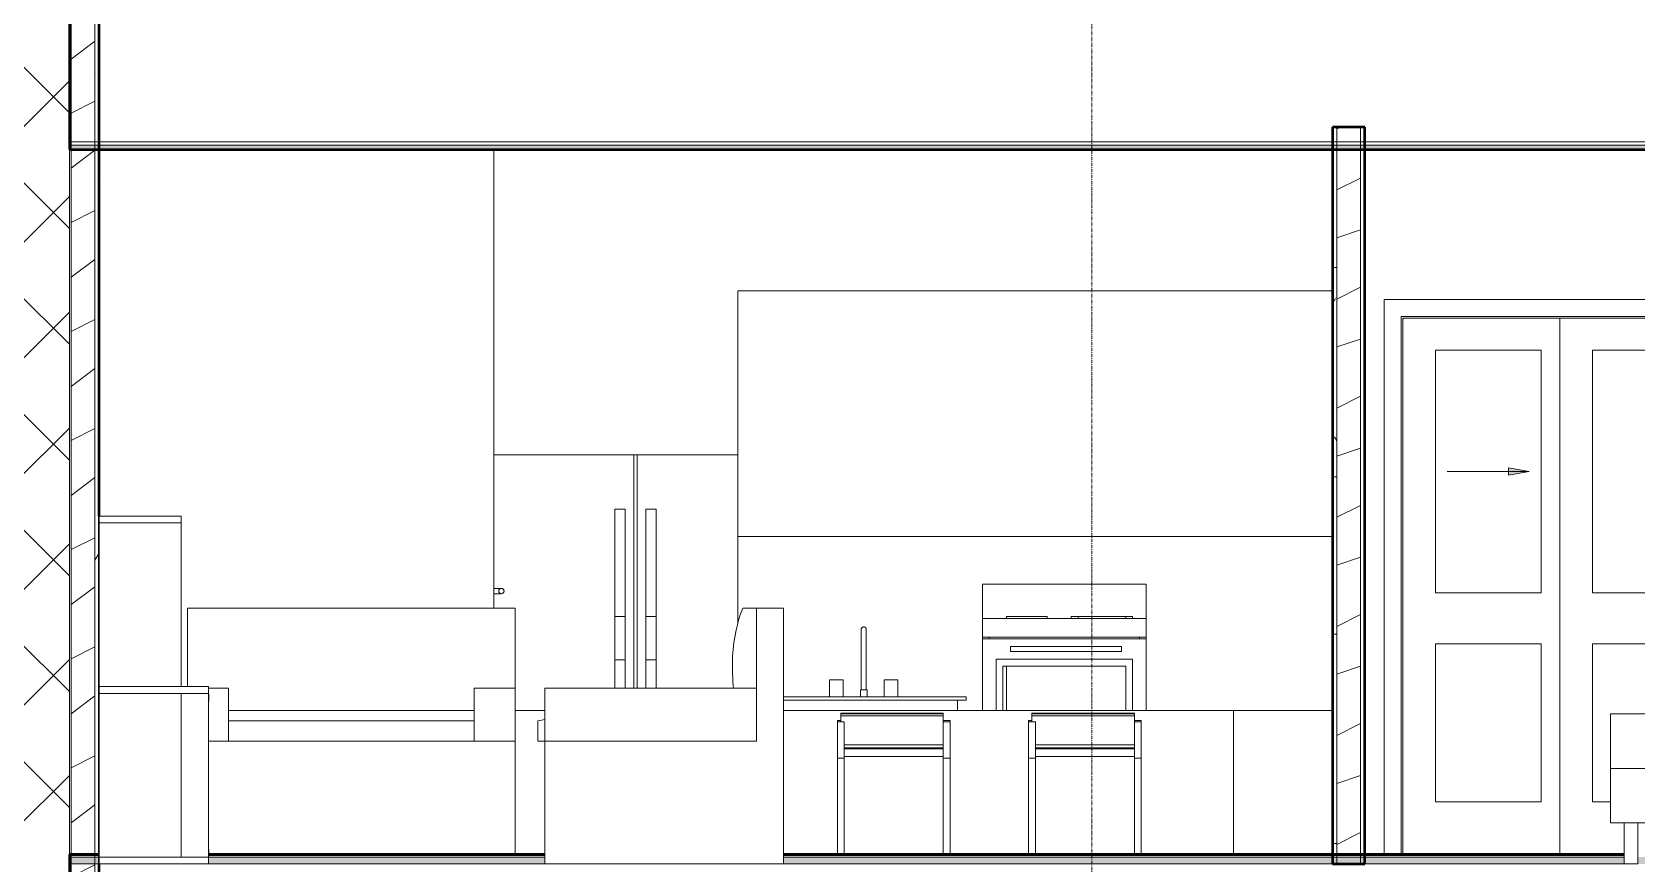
# Model space of a CAD drawing. Header units: inches. Extents: x -4169 to 1833, y -300 to 585.
# Drawn here: x -157.7 to 77.5, y 136 to 258 of the extents above; entities that cross this region are included whole.
import ezdxf

# ---------------------------------------------------------------- set-up
doc = ezdxf.new("R2010")
doc.units = ezdxf.units.IN
doc.header["$MEASUREMENT"] = 0
doc.linetypes.add('Grid Line 1_2_', pattern=[0.875, 0.5, -0.125, 0.125, -0.125])
for name, color, linetype, lineweight in [('0-4', 7, 'Continuous', 9), ('0-7', 130, 'Continuous', 5), ('A-DETL-GENF-1', 92, 'Continuous', 13), ('A-DETL-GENF-2', 7, 'Continuous', 9), ('A-DOOR-3', 7, 'Continuous', 9), ('A-DOOR-FRAM-1', 7, 'Continuous', 9), ('A-FLOR-2', 192, 'Continuous', 50), ('A-FLOR-MCUT', 51, 'Continuous', 13), ('A-FLOR-PATT-1', 8, 'Continuous', 9), ('A-WALL-1', 250, 'Continuous', 50), ('A-WALL-2', 10, 'Continuous', 13), ('A-WALL-PATT-1', 7, 'Continuous', 9), ('A-WALL-PATT-2', 253, 'Continuous', 9), ('A-WALL-PATT-4', 252, 'Continuous', 9), ('I-FURN', 30, 'Continuous', 9), ('I-FURN-1', 7, 'Continuous', 9), ('I-WALL-2', 10, 'Continuous', 13), ('P-SANR-FIXT-1', 7, 'Continuous', 9), ('Q-CASE-1', 7, 'Continuous', 9), ('Q-SPCQ-1', 7, 'Continuous', 9), ('S-GRID-1', 1, 'Grid Line 1_2_', 9)]:
    doc.layers.add(name, color=color, linetype=linetype, lineweight=lineweight)
pattern_1 = [(0, (-10964.796, 146.633), (30.72, 7.68), [1.267, -21.773, 1.267, -21.773, -122.88]), (0, (-10964.796, 146.633), (30.72, 7.68), [-46.08, 1.267, -44.813, 1.267, -21.773, -53.76]), (0, (-10964.796, 146.633), (30.72, 7.68), [-115.2, 1.267, -14.093, 1.267, -37.133]), (120, (-10953.276, 150.473), (-22.01108, 22.7643), [1.267, -21.773, 1.267, -21.773, -122.88]), (120, (-10953.276, 150.473), (-22.01108, 22.7643), [-46.08, 1.267, -44.813, 1.267, -21.773, -53.76]), (120, (-10953.276, 150.473), (-22.01108, 22.7643), [-115.2, 1.267, -14.093, 1.267, -37.133]), (240, (-10949.436, 165.833), (-8.70892, -30.4443), [1.267, -21.773, 1.267, -21.773, -122.88]), (240, (-10949.436, 165.833), (-8.70892, -30.4443), [-46.08, 1.267, -44.813, 1.267, -21.773, -53.76]), (240, (-10949.436, 165.833), (-8.70892, -30.4443), [-115.2, 1.267, -14.093, 1.267, -37.133])]
pattern_2 = [(216.87, (-10958.398, 162.627), (47.980943, 31.987086), [7.997, -71.971]), (206.565, (-10948.802, 157.829), (-15.99371, -15.99413), [17.881, -17.881]), (198.435, (-10948.802, 149.832), (-31.98674, -15.99388), [10.115, -40.461])]

# ---------------------------------------------------------------- blocks, each defined once
blk = doc.blocks.new('FOLDING_SLIDING CLOSET - 48_ x 80_-V101-BUILDING SECTION - EAST_WEST - LOOKING SOUTH')
at = {"layer": 'A-DETL-GENF-1'}
blk.add_hatch(color=256, dxfattribs=at).paths.add_polyline_path([(-11224.12, 193), (-11221.11, 193.53), (-11224.12, 194.06)], flags=0)
at = {"layer": 'A-DETL-GENF-2'}
for p, q in [((-11233.11, 193.53), (-11221.11, 193.53)), ((-11224.12, 194.06), (-11221.11, 193.53)), ((-11224.12, 193), (-11224.12, 194.06)), ((-11221.11, 193.53), (-11224.12, 193))]:
    blk.add_line(p, q, dxfattribs=at)
at = {"layer": 'A-DOOR-3'}
for p, q in [((-11242.36, 218.75), (-11242.36, 137.37)), ((-11188.86, 218.75), (-11242.36, 218.75)), ((-11188.86, 158), (-11188.86, 218.75)), ((-11239.86, 216.25), (-11239.86, 137.37)), ((-11239.86, 216.25), (-11191.36, 216.25)), ((-11191.61, 216), (-11216.61, 216)), ((-11216.61, 216), (-11216.61, 137.37)), ((-11191.61, 158), (-11191.61, 216)), ((-11191.36, 216.25), (-11191.36, 158)), ((-11234.86, 175.75), (-11234.86, 211.31)), ((-11234.86, 211.31), (-11219.36, 211.31)), ((-11219.36, 211.31), (-11219.36, 175.75)), ((-11211.86, 175.75), (-11211.86, 211.31)), ((-11211.86, 211.31), (-11196.36, 211.31)), ((-11196.36, 211.31), (-11196.36, 175.75)), ((-11219.36, 175.75), (-11234.86, 175.75)), ((-11196.36, 175.75), (-11211.86, 175.75)), ((-11234.86, 145.12), (-11234.86, 168.25)), ((-11234.86, 168.25), (-11219.36, 168.25)), ((-11219.36, 168.25), (-11219.36, 145.12)), ((-11211.86, 145.12), (-11211.86, 168.25)), ((-11211.86, 168.25), (-11196.36, 168.25)), ((-11196.36, 168.25), (-11196.36, 158)), ((-11219.36, 145.12), (-11234.86, 145.12)), ((-11209.19, 145.12), (-11211.86, 145.12)), ((-11191.61, 137.37), (-11191.61, 142)), ((-11191.36, 142), (-11191.36, 137.37)), ((-11188.86, 137.37), (-11188.86, 142))]:
    blk.add_line(p, q, dxfattribs=at)
at = {"layer": 'A-DOOR-FRAM-1'}
for p, q in [((-11239.61, 216), (-11239.61, 137.37)), ((-11239.61, 216), (-11191.61, 216)), ((-11191.61, 216), (-11191.61, 158)), ((-11191.61, 142), (-11191.61, 137.37))]:
    blk.add_line(p, q, dxfattribs=at)
blk = doc.blocks.new('Bed-Standard - King 78_ x 80_-V102-BUILDING SECTION - EAST_WEST - LOOKING SOUTH')
at = {"layer": 'I-FURN-1'}
for p, q in [((-11143.19, 160), (-11143.19, 158)), ((-11132.19, 161), (-11142.19, 161)), ((-11131.19, 158), (-11131.19, 160)), ((-11209.19, 158), (-11209.19, 150)), ((-11209.19, 158), (-11208.19, 158)), ((-11208.19, 158), (-11130.19, 158)), ((-11130.19, 158), (-11129.19, 158)), ((-11129.19, 150), (-11129.19, 158)), ((-11209.19, 150), (-11209.19, 142)), ((-11209.19, 150), (-11208.19, 150)), ((-11208.19, 150), (-11209.19, 150)), ((-11208.19, 150), (-11130.19, 150)), ((-11130.19, 150), (-11208.19, 150)), ((-11130.19, 150), (-11129.19, 150)), ((-11129.19, 150), (-11130.19, 150)), ((-11129.19, 142), (-11129.19, 150)), ((-11208.19, 142), (-11209.19, 142)), ((-11130.19, 142), (-11208.19, 142)), ((-11207.19, 142), (-11207.19, 136)), ((-11207.19, 142), (-11207.19, 137.37)), ((-11205.19, 136), (-11205.19, 142)), ((-11205.19, 137.37), (-11205.19, 142)), ((-11133.19, 142), (-11133.19, 137.37)), ((-11133.19, 142), (-11133.19, 136)), ((-11131.19, 137.37), (-11131.19, 142)), ((-11131.19, 136), (-11131.19, 142)), ((-11129.19, 142), (-11130.19, 142)), ((-11206.19, 136), (-11207.16, 136)), ((-11205.21, 136), (-11206.19, 136)), ((-11132.19, 136), (-11133.16, 136)), ((-11131.21, 136), (-11132.19, 136))]:
    blk.add_line(p, q, dxfattribs=at)
for centre, start, end in [((-11142.19, 160), 90, 180), ((-11132.19, 160), 0, 90)]:
    blk.add_arc(centre, 1, start, end, dxfattribs=at)
blk = doc.blocks.new('Entertainment_Center_14771 - Entertainment_Center_14771-1372851-BUILDING SECTION - EAST_WEST - LOOKING SOUTH')
at = {"layer": 'I-FURN-1'}
for p, q in [((-11122.92, 53), (-11122.92, 54)), ((-11122.79, 54), (-11122.92, 54)), ((-11122.92, 29), (-11122.92, 53)), ((-11122.79, 54), (-11122.79, 53)), ((-11122.79, 54), (-11110.79, 54)), ((-11122.79, 53), (-11122.79, 54)), ((-11122.79, 53), (-11122.79, 29)), ((-11110.79, 53), (-11122.79, 53)), ((-11122.79, 53), (-11110.79, 53)), ((-11122.79, 29), (-11122.79, 53)), ((-11110.79, 54), (-11110.79, 53)), ((-11110.79, 53), (-11110.79, 29)), ((-11122.92, 28), (-11122.92, 29)), ((-11122.92, 29), (-11122.79, 29)), ((-11122.79, 29), (-11122.79, 28)), ((-11122.79, 29), (-11106.79, 29)), ((-11122.79, 28), (-11122.79, 29)), ((-11106.79, 29), (-11106.79, 28)), ((-11122.92, 4), (-11122.92, 28)), ((-11122.79, 28), (-11122.79, 4)), ((-11106.79, 28), (-11122.79, 28)), ((-11122.79, 28), (-11110.79, 28)), ((-11122.79, 4), (-11122.79, 28)), ((-11110.79, 28), (-11110.79, 4)), ((-11106.79, 4), (-11106.79, 28)), ((-11106.76, 26.87), (-11106.76, 27.87)), ((-11106.76, 4.12), (-11106.76, 5.12)), ((-11122.92, 3), (-11122.92, 4)), ((-11122.92, 3), (-11122.79, 3)), ((-11122.79, 4), (-11122.79, 3)), ((-11110.79, 4), (-11122.79, 4)), ((-11122.79, 4), (-11106.79, 4)), ((-11122.79, 3), (-11122.79, 4)), ((-11106.79, 3), (-11122.79, 3)), ((-11106.79, 3), (-11106.79, 4))]:
    blk.add_line(p, q, dxfattribs=at)
blk = doc.blocks.new('Couch-Both_Arms-Generic - 1-1372852-BUILDING SECTION - EAST_WEST - LOOKING SOUTH')
at = {"layer": 'I-FURN'}
for p, q in [((-11026.52, 40.5), (-11028.52, 40.5)), ((-11030.02, 32.37), (-11030.02, 32.12)), ((-11057.52, 28.75), (-11057.52, 21)), ((-11026.52, 28.75), (-11057.52, 28.75)), ((-11026.52, 21), (-11026.52, 28.75)), ((-11058.52, 21), (-11058.52, 24)), ((-11057.52, 21), (-11058.52, 21)), ((-11057.52, 21), (-11026.52, 21))]:
    blk.add_line(p, q, dxfattribs=at)
for centre, radius, start, end in [((-11007.26, 32.37), 22.76, 159.0802, 180), ((-10982.5, 32.12), 47.51, 180, 184.0748), ((-11042.64, -59.26), 84.76, 100.111, 100.7955)]:
    blk.add_arc(centre, radius, start, end, dxfattribs=at)
at = {"layer": 'I-FURN-1'}
for p, q in [((-11026.52, 40.5), (-11022.52, 40.5)), ((-11026.52, 28.75), (-11026.52, 40.5)), ((-11022.52, 40.5), (-11022.52, 3)), ((-11057.52, 28.75), (-11026.52, 28.75)), ((-11057.52, 3), (-11057.52, 28.75)), ((-11022.52, 3), (-11057.52, 3))]:
    blk.add_line(p, q, dxfattribs=at)
blk = doc.blocks.new('Couch-Both_Arms-Generic - 2-V104-BUILDING SECTION - EAST_WEST - LOOKING SOUTH')
at = {"layer": 'I-FURN'}
for p, q in [((-11369.66, 173.5), (-11417.66, 173.5)), ((-11417.66, 173.5), (-11417.66, 162)), ((-11369.66, 161.75), (-11369.66, 173.5)), ((-11411.66, 161.75), (-11414.61, 161.75)), ((-11411.66, 158.5), (-11411.66, 161.75)), ((-11369.66, 161.75), (-11375.66, 161.75)), ((-11375.66, 161.75), (-11375.66, 158.5)), ((-11369.66, 154), (-11369.66, 161.75)), ((-11375.66, 158.5), (-11411.66, 158.5)), ((-11411.66, 158.5), (-11411.66, 154)), ((-11375.66, 154), (-11375.66, 158.5)), ((-11411.66, 157), (-11375.66, 157)), ((-11414.61, 154), (-11411.66, 154)), ((-11411.66, 154), (-11375.66, 154)), ((-11375.66, 154), (-11369.66, 154))]:
    blk.add_line(p, q, dxfattribs=at)
at = {"layer": 'I-FURN-1'}
blk.add_line((-11369.66, 154), (-11369.66, 137.37), dxfattribs=at)
blk = doc.blocks.new('Refrigerator_-_Side-by-Side_6047 - 36_ X 30_-V95-BUILDING SECTION - EAST_WEST - LOOKING SOUTH')
at = {"layer": 'Q-SPCQ-1'}
for p, q in [((-11352.29, 328), (-11372.79, 328)), ((-11351.79, 328), (-11352.29, 328)), ((-11352.29, 293.75), (-11352.29, 328)), ((-11351.79, 328), (-11351.79, 293.75)), ((-11337.04, 328), (-11351.79, 328)), ((-11337.04, 303.27), (-11337.04, 328)), ((-11355.07, 304.29), (-11355.07, 320)), ((-11355.07, 320), (-11353.55, 320)), ((-11353.55, 320), (-11353.55, 304.29)), ((-11350.53, 304.29), (-11350.53, 320)), ((-11349.01, 320), (-11350.53, 320)), ((-11349.01, 320), (-11349.01, 304.29)), ((-11355.07, 297.94), (-11355.07, 304.29)), ((-11355.07, 304.29), (-11353.55, 304.29)), ((-11353.55, 304.29), (-11353.55, 297.94)), ((-11350.53, 297.94), (-11350.53, 304.29)), ((-11349.01, 304.29), (-11350.53, 304.29)), ((-11349.01, 304.29), (-11349.01, 297.94)), ((-11355.07, 293.75), (-11355.07, 297.94)), ((-11355.07, 297.94), (-11353.55, 297.94)), ((-11353.55, 297.94), (-11353.55, 293.75)), ((-11350.53, 293.75), (-11350.53, 297.94)), ((-11349.01, 297.94), (-11350.53, 297.94)), ((-11349.01, 297.94), (-11349.01, 293.75))]:
    blk.add_line(p, q, dxfattribs=at)
blk = doc.blocks.new('OD_CW_Base Cabinet - OD_CW_Base Cabinet-1913026-BUILDING SECTION - EAST_WEST - LOOKING SOUTH')
at = {"layer": 'Q-CASE-1'}
blk.add_line((-11249.94, 290.5), (-11264.42, 290.5), dxfattribs=at)
blk = doc.blocks.new('Sink Kitchen-Single - 30_ x 21_-V96-BUILDING SECTION - EAST_WEST - LOOKING SOUTH')
at = {"layer": 'P-SANR-FIXT-1'}
for p, q in [((-11318.98, 299.87), (-11318.98, 293.5)), ((-11318.98, 299.87), (-11318.98, 298.5)), ((-11318.23, 293.5), (-11318.23, 299.87)), ((-11318.23, 298.5), (-11318.23, 299.87)), ((-11318.97, 298.5), (-11318.97, 298.5)), ((-11318.24, 298.5), (-11318.24, 298.5)), ((-11323.6, 295), (-11323.6, 292.5)), ((-11323.6, 295), (-11321.6, 295)), ((-11321.6, 292.5), (-11321.6, 295)), ((-11315.6, 295), (-11315.6, 292.5)), ((-11315.6, 295), (-11313.6, 295)), ((-11313.6, 292.5), (-11313.6, 295)), ((-11330.34, 292.5), (-11303.6, 292.5)), ((-11303.6, 292), (-11330.34, 292)), ((-11319.1, 293.5), (-11319.1, 292.5)), ((-11319.1, 293.5), (-11318.1, 293.5)), ((-11318.1, 292.5), (-11318.1, 293.5)), ((-11304.85, 290.5), (-11304.85, 292)), ((-11303.6, 292), (-11303.6, 292.5))]:
    blk.add_line(p, q, dxfattribs=at)
at = {"layer": 'P-SANR-FIXT-1', "flags": 128}
for points in [[(-11318.98, 302.37), (-11318.98, 302.39), (-11318.98, 302.4), (-11318.97, 302.42), (-11318.97, 302.43), (-11318.97, 302.45), (-11318.97, 302.46), (-11318.96, 302.48), (-11318.96, 302.49), (-11318.95, 302.51), (-11318.95, 302.52), (-11318.94, 302.53), (-11318.93, 302.55), (-11318.93, 302.56), (-11318.92, 302.57), (-11318.91, 302.59), (-11318.9, 302.6), (-11318.89, 302.61), (-11318.88, 302.62), (-11318.87, 302.63), (-11318.86, 302.64), (-11318.85, 302.65), (-11318.84, 302.66), (-11318.83, 302.67), (-11318.82, 302.68), (-11318.8, 302.69), (-11318.79, 302.7), (-11318.78, 302.71), (-11318.77, 302.71), (-11318.75, 302.72), (-11318.74, 302.72), (-11318.72, 302.73), (-11318.71, 302.73), (-11318.7, 302.74), (-11318.68, 302.74), (-11318.67, 302.74), (-11318.65, 302.75), (-11318.64, 302.75), (-11318.62, 302.75), (-11318.61, 302.75), (-11318.6, 302.75)], [(-11318.98, 302.37), (-11318.98, 302.37), (-11318.98, 302.37), (-11318.98, 302.36), (-11318.98, 302.34), (-11318.98, 302.33), (-11318.98, 302.3), (-11318.98, 302.28), (-11318.98, 302.25), (-11318.98, 302.21), (-11318.98, 302.18), (-11318.98, 302.14), (-11318.98, 302.09), (-11318.98, 302.04), (-11318.98, 301.99), (-11318.98, 301.94), (-11318.98, 301.88), (-11318.98, 301.82), (-11318.98, 301.75), (-11318.98, 301.69), (-11318.98, 301.62), (-11318.98, 301.54), (-11318.98, 301.47), (-11318.98, 301.39), (-11318.98, 301.31), (-11318.98, 301.23), (-11318.98, 301.14), (-11318.98, 301.05), (-11318.98, 300.96), (-11318.98, 300.87), (-11318.98, 300.78), (-11318.98, 300.69), (-11318.98, 300.59), (-11318.98, 300.5), (-11318.98, 300.4), (-11318.98, 300.3), (-11318.98, 300.2), (-11318.98, 300.1), (-11318.98, 300), (-11318.98, 299.9), (-11318.98, 299.87)], [(-11318.98, 302.3), (-11318.98, 302.32), (-11318.98, 302.34), (-11318.98, 302.35), (-11318.98, 302.36), (-11318.98, 302.37), (-11318.98, 302.37)], [(-11318.98, 299.87), (-11318.98, 299.97), (-11318.98, 300.07), (-11318.98, 300.17), (-11318.98, 300.27), (-11318.98, 300.37), (-11318.98, 300.47), (-11318.98, 300.57), (-11318.98, 300.66), (-11318.98, 300.76), (-11318.98, 300.85), (-11318.98, 300.94), (-11318.98, 301.03), (-11318.98, 301.12), (-11318.98, 301.2), (-11318.98, 301.29), (-11318.98, 301.37), (-11318.98, 301.45), (-11318.98, 301.52), (-11318.98, 301.6), (-11318.98, 301.67), (-11318.98, 301.74), (-11318.98, 301.8), (-11318.98, 301.86), (-11318.98, 301.92), (-11318.98, 301.98), (-11318.98, 302.03), (-11318.98, 302.08), (-11318.98, 302.13), (-11318.98, 302.17)], [(-11318.6, 302.75), (-11318.59, 302.75), (-11318.57, 302.75), (-11318.56, 302.75), (-11318.54, 302.75), (-11318.53, 302.74), (-11318.51, 302.74), (-11318.5, 302.74), (-11318.48, 302.73), (-11318.47, 302.73), (-11318.46, 302.72), (-11318.44, 302.71), (-11318.43, 302.71), (-11318.42, 302.7), (-11318.4, 302.69), (-11318.39, 302.68), (-11318.38, 302.68), (-11318.37, 302.67), (-11318.35, 302.66), (-11318.34, 302.65), (-11318.33, 302.64), (-11318.32, 302.63), (-11318.31, 302.61), (-11318.3, 302.6), (-11318.3, 302.59), (-11318.29, 302.58), (-11318.28, 302.56), (-11318.27, 302.55), (-11318.26, 302.54), (-11318.26, 302.52), (-11318.25, 302.51), (-11318.25, 302.5), (-11318.24, 302.48), (-11318.24, 302.47), (-11318.24, 302.45), (-11318.23, 302.44), (-11318.23, 302.42), (-11318.23, 302.41), (-11318.23, 302.39), (-11318.23, 302.38), (-11318.23, 302.37)], [(-11318.23, 299.87), (-11318.23, 299.97), (-11318.23, 300.07), (-11318.23, 300.17), (-11318.23, 300.27), (-11318.23, 300.37), (-11318.23, 300.47), (-11318.23, 300.57), (-11318.23, 300.66), (-11318.23, 300.76), (-11318.23, 300.85), (-11318.23, 300.94), (-11318.23, 301.03), (-11318.23, 301.12), (-11318.23, 301.2), (-11318.23, 301.29), (-11318.23, 301.37), (-11318.23, 301.45), (-11318.23, 301.52), (-11318.23, 301.6), (-11318.23, 301.67), (-11318.23, 301.74), (-11318.23, 301.8), (-11318.23, 301.86), (-11318.23, 301.92), (-11318.23, 301.98), (-11318.23, 302.03), (-11318.23, 302.08), (-11318.23, 302.13), (-11318.23, 302.17), (-11318.23, 302.21), (-11318.23, 302.24), (-11318.23, 302.27), (-11318.23, 302.3), (-11318.23, 302.32), (-11318.23, 302.34), (-11318.23, 302.35), (-11318.23, 302.36), (-11318.23, 302.37), (-11318.23, 302.37), (-11318.23, 302.37)], [(-11318.23, 302.37), (-11318.23, 302.37), (-11318.23, 302.36), (-11318.23, 302.34), (-11318.23, 302.33), (-11318.23, 302.3), (-11318.23, 302.28)], [(-11318.23, 302.14), (-11318.23, 302.09), (-11318.23, 302.04), (-11318.23, 301.99), (-11318.23, 301.94), (-11318.23, 301.88), (-11318.23, 301.82), (-11318.23, 301.75), (-11318.23, 301.69), (-11318.23, 301.62), (-11318.23, 301.54), (-11318.23, 301.47), (-11318.23, 301.39), (-11318.23, 301.31), (-11318.23, 301.23), (-11318.23, 301.14), (-11318.23, 301.05), (-11318.23, 300.96), (-11318.23, 300.87), (-11318.23, 300.78), (-11318.23, 300.69), (-11318.23, 300.59), (-11318.23, 300.5), (-11318.23, 300.4), (-11318.23, 300.3), (-11318.23, 300.2), (-11318.23, 300.1), (-11318.23, 300), (-11318.23, 299.9), (-11318.23, 299.87)]]:
    blk.add_lwpolyline(points, dxfattribs=at)
blk = doc.blocks.new('OD_CW_Upper Cabinet - OD_CW_Upper Cabinet-1912994-BUILDING SECTION - EAST_WEST - LOOKING SOUTH')
at = {"layer": 'Q-CASE-1'}
for p, q in [((-11249.94, 352), (-11337.04, 352)), ((-11337.04, 352), (-11337.04, 328)), ((-11337.04, 316), (-11249.94, 316))]:
    blk.add_line(p, q, dxfattribs=at)
blk = doc.blocks.new('Bar_Stool_6722_1_ - Bar_Stool_6722_1_-V83-BUILDING SECTION - EAST_WEST - LOOKING SOUTH')
at = {"layer": 'I-FURN-1'}
for p, q in [((-10133, 158.12), (-10148, 158.12)), ((-10148, 157.98), (-10148, 158.12)), ((-10148, 157.73), (-10148, 157.98)), ((-10148, 157.98), (-10133, 157.98)), ((-10148, 156.84), (-10148, 157.73)), ((-10148, 157.73), (-10133, 157.73)), ((-10133, 158.12), (-10133, 157.98)), ((-10133, 157.98), (-10133, 157.73)), ((-10133, 157.73), (-10133, 156.84)), ((-10148.5, 157.01), (-10148.5, 156.84)), ((-10148, 157.01), (-10148.5, 157.01)), ((-10148.5, 156.84), (-10147.5, 156.84)), ((-10148.5, 156.84), (-10148.5, 151.5)), ((-10147.5, 156.84), (-10147.5, 151.5)), ((-10132, 157.01), (-10133, 157.01)), ((-10133, 156.84), (-10132, 156.84)), ((-10133, 156.84), (-10133, 151.5)), ((-10132, 156.84), (-10132, 157.01)), ((-10132, 156.84), (-10132, 151.5)), ((-10147.5, 153.46), (-10133, 153.46)), ((-10133, 153.04), (-10147.5, 153.04)), ((-10147.5, 152.86), (-10133, 152.86)), ((-10148.5, 151.5), (-10147.5, 151.5)), ((-10148.5, 137.37), (-10148.5, 151.5)), ((-10147.5, 151.75), (-10133, 151.75)), ((-10147.5, 151.5), (-10147.5, 137.37)), ((-10133, 151.5), (-10132, 151.5)), ((-10133, 137.37), (-10133, 151.5)), ((-10132, 151.5), (-10132, 137.37))]:
    blk.add_line(p, q, dxfattribs=at)
blk = doc.blocks.new('OD_CW_Base Cabinet - OD_CW_Base Cabinet-V108-BUILDING SECTION - EAST_WEST - LOOKING SOUTH')
at = {"layer": 'Q-CASE-1'}
for p, q in [((-11365.34, 158.5), (-11369.66, 158.5)), ((-11264.42, 158.5), (-11330.34, 158.5)), ((-11264.42, 158.5), (-11264.42, 137.37))]:
    blk.add_line(p, q, dxfattribs=at)
blk = doc.blocks.new('Range - 24_ x 24_-V97-BUILDING SECTION - EAST_WEST - LOOKING SOUTH')
at = {"layer": 'Q-SPCQ-1'}
for p, q in [((-11301.21, 304), (-11301.21, 309)), ((-11301.21, 309), (-11277.21, 309)), ((-11277.21, 309), (-11277.21, 304)), ((-11301.21, 304), (-11301.21, 301.26)), ((-11277.21, 304), (-11301.21, 304)), ((-11297.71, 304.25), (-11297.71, 304)), ((-11297.71, 304.25), (-11291.71, 304.25)), ((-11291.71, 304), (-11291.71, 304.25)), ((-11288.21, 304.25), (-11288.21, 304)), ((-11288.21, 304.25), (-11287.23, 304.25)), ((-11287.21, 304.25), (-11287.21, 304)), ((-11287.21, 304.25), (-11280.21, 304.25)), ((-11280.21, 304), (-11280.21, 304.25)), ((-11280.19, 304.25), (-11279.21, 304.25)), ((-11279.21, 304), (-11279.21, 304.25)), ((-11277.21, 301.26), (-11277.21, 304)), ((-11301.21, 301.26), (-11301.21, 301.01)), ((-11301.21, 301.26), (-11277.21, 301.26)), ((-11301.21, 301.01), (-11301.21, 290.5)), ((-11277.21, 301.01), (-11301.21, 301.01)), ((-11300.21, 301.01), (-11300.21, 301.26)), ((-11278.21, 301.26), (-11278.21, 301.01)), ((-11277.21, 301.01), (-11277.21, 301.26)), ((-11277.21, 290.5), (-11277.21, 301.01)), ((-11297.09, 299.9), (-11297.09, 299.15)), ((-11280.82, 299.9), (-11297.09, 299.9)), ((-11297.09, 299.15), (-11280.82, 299.15)), ((-11280.82, 299.15), (-11280.82, 299.9)), ((-11299.21, 298), (-11299.21, 290.5)), ((-11279.21, 298), (-11299.21, 298)), ((-11298.21, 297), (-11280.21, 297)), ((-11298.21, 290.5), (-11298.21, 297)), ((-11297.71, 297), (-11297.71, 290.5)), ((-11280.21, 297), (-11280.21, 290.5)), ((-11279.21, 290.5), (-11279.21, 298))]:
    blk.add_line(p, q, dxfattribs=at)
blk = doc.blocks.new('CTR - 1st Phase - Unit Layouts_rvt-2-BUILDING SECTION - EAST_WEST - LOOKING SOUTH')
at = {"layer": 'A-WALL-PATT-1'}
h = blk.add_hatch(dxfattribs=at)
h.set_pattern_fill('FP_21', color=256, style=0, pattern_type=2)
h.set_pattern_definition(pattern_1)
h.paths.add_polyline_path([(-11249.94, 136), (-11249.31, 136), (-11249.31, 244), (-11249.94, 244), (-11249.94, 148.51)], flags=0)
h = blk.add_hatch(dxfattribs=at)
h.set_pattern_fill('FP_21', color=256, style=0, pattern_type=2)
h.set_pattern_definition(pattern_1)
h.paths.add_polyline_path([(-11245.19, 136), (-11245.19, 244), (-11245.81, 244), (-11245.81, 136)], flags=0)
at = {"layer": 'A-WALL-PATT-2'}
h = blk.add_hatch(dxfattribs=at)
h.set_pattern_fill('FP_24', color=256, style=0, pattern_type=2)
h.set_pattern_definition(pattern_2)
h.paths.add_polyline_path([(-11245.81, 136), (-11245.81, 244), (-11249.31, 244), (-11249.31, 136)], flags=0)
at = {"layer": 'A-WALL-1'}
for p, q in [((-11245.19, 244), (-11249.94, 244)), ((-11249.94, 244), (-11249.94, 136)), ((-11245.19, 136), (-11245.19, 244)), ((-11249.94, 136), (-11245.19, 136))]:
    blk.add_line(p, q, dxfattribs=at)
at = {"layer": 'A-WALL-2'}
for p, q in [((-11249.31, 244), (-11249.31, 136)), ((-11245.81, 244), (-11245.81, 136))]:
    blk.add_line(p, q, dxfattribs=at)
at = {"layer": '0-4'}
for name, p in [('OD_CW_Upper Cabinet - OD_CW_Upper Cabinet-1912994-BUILDING SECTION - EAST_WEST - LOOKING SOUTH', (0, -132)), ('FOLDING_SLIDING CLOSET - 48_ x 80_-V101-BUILDING SECTION - EAST_WEST - LOOKING SOUTH', (0, 0)), ('Refrigerator_-_Side-by-Side_6047 - 36_ X 30_-V95-BUILDING SECTION - EAST_WEST - LOOKING SOUTH', (0, -132)), ('Entertainment_Center_14771 - Entertainment_Center_14771-1372851-BUILDING SECTION - EAST_WEST - LOOKING SOUTH', (-307.82, 133)), ('Range - 24_ x 24_-V97-BUILDING SECTION - EAST_WEST - LOOKING SOUTH', (0, -132)), ('Couch-Both_Arms-Generic - 2-V104-BUILDING SECTION - EAST_WEST - LOOKING SOUTH', (0, 0)), ('Couch-Both_Arms-Generic - 1-1372852-BUILDING SECTION - EAST_WEST - LOOKING SOUTH', (-307.82, 133)), ('Sink Kitchen-Single - 30_ x 21_-V96-BUILDING SECTION - EAST_WEST - LOOKING SOUTH', (0, -132)), ('Bed-Standard - King 78_ x 80_-V102-BUILDING SECTION - EAST_WEST - LOOKING SOUTH', (0, 0)), ('OD_CW_Base Cabinet - OD_CW_Base Cabinet-V108-BUILDING SECTION - EAST_WEST - LOOKING SOUTH', (0, 0)), ('Bar_Stool_6722_1_ - Bar_Stool_6722_1_-V83-BUILDING SECTION - EAST_WEST - LOOKING SOUTH', (-1173.96, 0)), ('Bar_Stool_6722_1_ - Bar_Stool_6722_1_-V83-BUILDING SECTION - EAST_WEST - LOOKING SOUTH', (-1145.96, 0)), ('OD_CW_Base Cabinet - OD_CW_Base Cabinet-1913026-BUILDING SECTION - EAST_WEST - LOOKING SOUTH', (0, -132))]:
    blk.add_blockref(name, p, dxfattribs=at)
blk = doc.blocks.new('HOLLOW METAL - UNIT DOOR-1759293-BUILDING SECTION - EAST_WEST - LOOKING SOUTH')
at = {"layer": 'A-DOOR-3'}
for p, q in [((-11372.29, 176.39), (-11372.79, 176.39)), ((-11372.79, 175.61), (-11372.29, 175.61))]:
    blk.add_line(p, q, dxfattribs=at)
at = {"layer": 'A-DOOR-3', "flags": 128}
for points in [[(-11372.29, 176.39), (-11372.27, 176.39), (-11372.25, 176.39), (-11372.22, 176.39), (-11372.2, 176.39), (-11372.18, 176.39), (-11372.15, 176.39), (-11372.13, 176.39), (-11372.11, 176.39), (-11372.09, 176.39), (-11372.06, 176.39), (-11372.04, 176.39), (-11372.02, 176.39), (-11372, 176.39), (-11371.98, 176.39), (-11371.96, 176.39), (-11371.94, 176.39), (-11371.92, 176.39), (-11371.9, 176.39), (-11371.89, 176.39), (-11371.87, 176.39), (-11371.85, 176.39), (-11371.84, 176.39), (-11371.82, 176.39), (-11371.81, 176.39)], [(-11371.66, 176.39), (-11371.64, 176.39), (-11371.62, 176.39), (-11371.61, 176.38), (-11371.59, 176.38), (-11371.58, 176.37), (-11371.56, 176.37), (-11371.55, 176.36)], [(-11371.79, 175.61), (-11371.81, 175.61), (-11371.82, 175.61), (-11371.83, 175.61), (-11371.85, 175.61), (-11371.87, 175.61), (-11371.88, 175.61), (-11371.9, 175.61), (-11371.92, 175.61), (-11371.94, 175.61), (-11371.95, 175.61), (-11371.97, 175.61), (-11371.99, 175.61), (-11372.01, 175.61), (-11372.04, 175.61), (-11372.06, 175.61), (-11372.08, 175.61), (-11372.1, 175.61), (-11372.12, 175.61), (-11372.15, 175.61), (-11372.17, 175.61), (-11372.19, 175.61), (-11372.22, 175.61), (-11372.24, 175.61), (-11372.26, 175.61), (-11372.29, 175.61), (-11372.29, 175.61)], [(-11371.46, 175.69), (-11371.48, 175.68), (-11371.49, 175.67), (-11371.5, 175.66), (-11371.52, 175.65), (-11371.53, 175.65), (-11371.55, 175.64), (-11371.56, 175.63)], [(-11371.34, 175.85), (-11371.35, 175.83), (-11371.35, 175.82), (-11371.36, 175.8), (-11371.37, 175.79), (-11371.38, 175.78), (-11371.39, 175.76), (-11371.4, 175.75)], [(-11371.39, 176.24), (-11371.38, 176.23), (-11371.37, 176.21), (-11371.36, 176.2), (-11371.36, 176.19), (-11371.35, 176.17), (-11371.34, 176.16), (-11371.34, 176.14)], [(-11371.32, 176.1), (-11371.32, 176.08), (-11371.31, 176.07), (-11371.31, 176.05), (-11371.31, 176.04), (-11371.31, 176.02), (-11371.31, 176), (-11371.31, 176)], [(-11371.31, 176), (-11371.31, 175.98), (-11371.31, 175.97), (-11371.31, 175.95), (-11371.31, 175.94), (-11371.32, 175.92), (-11371.32, 175.91)]]:
    blk.add_lwpolyline(points, dxfattribs=at)
at = {"layer": 'A-DOOR-3'}
for start, end in [(0, 180), (180, 0)]:
    blk.add_arc((-11371.7, 176), 0.394, start, end, dxfattribs=at)
blk = doc.blocks.new('CTR - 1st Phase - Common Walls_rvt-2-BUILDING SECTION - EAST_WEST - LOOKING SOUTH')
at = {"layer": 'A-WALL-PATT-1'}
h = blk.add_hatch(dxfattribs=at)
h.set_pattern_fill('FP_21', color=256, style=0, pattern_type=2)
h.set_pattern_definition(pattern_1)
h.paths.add_polyline_path([(-11430.61, -128), (-11430.61, 136), (-11430.74, 136), (-11430.74, 187), (-11430.61, 187), (-11430.61, 268), (-11430.74, 268), (-11430.74, 319), (-11430.61, 319), (-11430.61, 398), (-11431.24, 398), (-11431.24, -128)], flags=0)
at = {"layer": 'A-WALL-PATT-2'}
h = blk.add_hatch(dxfattribs=at)
h.set_pattern_fill('FP_24', color=256, style=0, pattern_type=2)
h.set_pattern_definition(pattern_2)
h.paths.add_polyline_path([(-11431.24, -128), (-11431.24, 398), (-11434.74, 398), (-11434.74, -128), (-11433.81, -128)], flags=0)
at = {"layer": 'A-WALL-PATT-4'}
h = blk.add_hatch(dxfattribs=at)
h.set_pattern_fill('FP_35', color=256, style=0, pattern_type=2)
h.set_pattern_definition([(45, (-10964.796, 146.633), (-8.48528, 8.48528), []), (135, (-10964.796, 146.633), (-8.48528, -8.48528), [])])
h.paths.add_polyline_path([(-11441.88, -128), (-11434.99, -128), (-11434.99, 398), (-11442.99, 398), (-11442.99, -128)], flags=0)
at = {"layer": 'A-WALL-1'}
for p, q in [((-11430.61, 187), (-11430.61, 268)), ((-11430.61, -128), (-11430.61, 136))]:
    blk.add_line(p, q, dxfattribs=at)
at = {"layer": 'A-WALL-2'}
for p, q in [((-11434.99, 398), (-11434.99, -128)), ((-11434.74, 398), (-11434.74, -128)), ((-11431.24, 398), (-11431.24, -128))]:
    blk.add_line(p, q, dxfattribs=at)
at = {"layer": 'I-WALL-2'}
blk.add_line((-11372.79, 240.75), (-11372.79, 173.5), dxfattribs=at)
at = {"layer": '0-4'}
blk.add_blockref('HOLLOW METAL - UNIT DOOR-1759293-BUILDING SECTION - EAST_WEST - LOOKING SOUTH', (0, 0), dxfattribs=at)

msp = doc.modelspace()

# ---------------------------------------------------------------- hatches: boundary and pattern name
at = {"layer": 'A-FLOR-PATT-1'}
h = msp.add_hatch(dxfattribs=at)
h.set_pattern_fill('FP_21', color=256, style=0, pattern_type=2)
h.set_pattern_definition([(0, (317.997, 146.633), (30.72, 7.68), [1.267, -21.773, 1.267, -21.773, -122.88]), (0, (317.997, 146.633), (30.72, 7.68), [-46.08, 1.267, -44.813, 1.267, -21.773, -53.76]), (0, (317.997, 146.633), (30.72, 7.68), [-115.2, 1.267, -14.093, 1.267, -37.133]), (120, (329.517, 150.473), (-22.011075, 22.7643), [1.267, -21.773, 1.267, -21.773, -122.88]), (120, (329.517, 150.473), (-22.011075, 22.7643), [-46.08, 1.267, -44.813, 1.267, -21.773, -53.76]), (120, (329.517, 150.473), (-22.011075, 22.7643), [-115.2, 1.267, -14.093, 1.267, -37.133]), (240, (333.357, 165.833), (-8.708925, -30.4443), [1.267, -21.773, 1.267, -21.773, -122.88]), (240, (333.357, 165.833), (-8.708925, -30.4443), [-46.08, 1.267, -44.813, 1.267, -21.773, -53.76]), (240, (333.357, 165.833), (-8.708925, -30.4443), [-115.2, 1.267, -14.093, 1.267, -37.133])])
h.paths.add_polyline_path([(-833.0464, 240.75), (-264.1964, 240.75), (-264.1964, 241.375), (-833.0464, 241.375)], flags=0)
h.paths.add_polyline_path([(-152.1964, 240.75), (1299.8536, 240.75), (1299.8536, 241.375), (-152.1964, 241.375)], flags=0)
h = msp.add_hatch(dxfattribs=at)
h.set_pattern_fill('FP_22', color=256, style=0, pattern_type=2)
h.set_pattern_definition([(50, (317.997, 146.633), (27.5427, -2.4099), [2.88, -31.68]), (355, (317.997, 146.633), (-5.32784, 28.8843), [2.304, -25.344]), (100.451, (320.293, 146.432), (22.2153, 26.4739), [2.448, -26.924]), (46.184, (317.997, 154.313), (40.9819, -6.3564), [4.32, -47.52]), (96.636, (321.413, 153.784), (35.8907, 37.4062), [3.671, -40.386]), (351.184, (317.997, 154.313), (35.891, 37.4062), [3.456, -38.016]), (21, (321.837, 152.393), (22.92104, -15.46073), [2.88, -31.68]), (326, (321.837, 152.393), (9.3435, 27.84574), [2.304, -25.344]), (71.451, (323.748, 151.105), (32.26477, 12.3844), [2.448, -26.924]), (37.5, (317.997, 146.633), (0.466855, 12.78271), [1.267, -23.77, 1.267, -24.461, -25.44]), (37.5, (317.997, 146.633), (0.466855, 12.78271), [-50.765, 1.267, -24.173]), (7.5, (317.997, 146.633), (10.10159, 15.14509), [1.267, -13.402, 1.267, -23.194, -9.696]), (7.5, (317.997, 146.633), (10.10159, 15.14509), [-39.13, 1.267, -8.429]), (327.5, (309.434, 146.633), (20.49916, -0.86578), [1.267, -8.333, 1.267, -28.685, -39.744]), (327.5, (309.434, 146.633), (20.49916, -0.86578), [-39.552, 1.267, -38.477]), (317.5, (305.594, 146.633), (22.39478, 3.8443), [1.267, -11.213, 1.267, -18.624, -28.224]), (317.5, (305.594, 146.633), (22.39478, 3.8443), [-32.371, 1.267, -26.957])])
h.paths.add_polyline_path([(-825.0671, 136), (-825.0671, 137), (-827.5464, 137), (-827.5464, 136)], flags=0)
h.paths.add_polyline_path([(-808.9421, 136), (-548.3713, 136.0006), (-548.3713, 137), (-808.9421, 137), (-808.9421, 136.9334)], flags=0)
h.paths.add_polyline_path([(-147.9464, 136), (-147.9464, 137), (-152.1964, 137), (-152.1964, 136)], flags=0)
h.paths.add_polyline_path([(-131.8214, 136), (-82.5464, 136), (-82.5464, 137), (-131.8214, 136.986)], flags=0)
h.paths.add_polyline_path([(-47.5464, 136), (75.6287, 136), (75.6287, 137), (-47.5464, 137), (-47.5464, 136.9279)], flags=0)
h.paths.add_polyline_path([(151.5785, 136), (159.6036, 136), (159.6036, 137), (151.5785, 137), (151.5785, 136.7908)], flags=0)
h.paths.add_polyline_path([(149.6287, 136), (149.6287, 137), (77.5785, 137), (77.5785, 136), (144.9872, 136)], flags=0)
h.paths.add_polyline_path([(175.7286, 136), (361.4412, 136), (361.4412, 137), (175.7286, 137), (175.7286, 136.7742)], flags=0)
h.paths.add_polyline_path([(371.0279, 136), (435.4412, 136), (435.4412, 137), (363.391, 137), (363.391, 136), (365.646, 136)], flags=0)
h.paths.add_polyline_path([(437.391, 136), (451.8162, 136), (451.8162, 137), (437.391, 137), (437.391, 136.594)], flags=0)
h.paths.add_polyline_path([(453.766, 136), (525.8162, 136), (525.8162, 137), (453.766, 137), (453.766, 136.5827)], flags=0)
h.paths.add_polyline_path([(527.766, 136), (713.4786, 136), (713.4786, 137), (527.766, 137), (527.766, 136.5317)], flags=0)
h.paths.add_polyline_path([(736.9986, 136), (869.0786, 136), (869.0786, 137), (729.6036, 137), (729.6036, 136)], flags=0)
h.paths.add_polyline_path([(873.0786, 136), (895.0786, 136), (895.0786, 137), (873.0786, 137), (873.0786, 136.2939)], flags=0)
h.paths.add_polyline_path([(899.0786, 136), (915.0786, 136), (915.0786, 137), (899.0786, 137), (899.0786, 136.276)], flags=0)
h.paths.add_polyline_path([(952.2755, 136), (1013.2287, 136), (1013.2287, 137), (941.1785, 137), (941.1785, 136), (941.5116, 136)], flags=0)
h.paths.add_polyline_path([(931.2036, 136), (939.2287, 136), (939.2287, 137), (931.2036, 137), (931.2036, 136.2539)], flags=0)
h.paths.add_polyline_path([(1015.1785, 136), (1275.7494, 136.0166), (1275.7494, 137), (1015.1785, 137), (1015.1785, 136.1961)], flags=0)
h.paths.add_polyline_path([(1291.8744, 136), (1299.8536, 136), (1299.8536, 137), (1291.8744, 137), (1291.8744, 136.0055)], flags=0)

# ---------------------------------------------------------------- linework, layer by layer
at = {"layer": 'A-FLOR-2'}
for p, q in [((-152.1964, 268), (-152.1964, 240.75)), ((-152.1964, 240.75), (1299.8536, 240.75)), ((-147.9464, 137.375), (-152.1964, 137.375)), ((-152.1964, 137.375), (-152.1964, 110.125)), ((-82.5464, 137.375), (-131.7903, 137.375)), ((75.6287, 137.375), (-47.5464, 137.375))]:
    msp.add_line(p, q, dxfattribs=at)
at = {"layer": 'A-FLOR-MCUT'}
for p, q in [((1299.8536, 241.875), (-152.1964, 241.875)), ((1299.8536, 241.375), (-152.1964, 241.375)), ((-147.9464, 137.25), (-152.1964, 137.25)), ((-147.9464, 137), (-152.1964, 137)), ((-82.5464, 137), (-131.8214, 137)), ((-82.5464, 137.25), (-131.7903, 137.25)), ((75.6287, 137.25), (-47.5464, 137.25)), ((75.6287, 137), (-47.5464, 137)), ((-147.9464, 136), (-152.1964, 136)), ((-82.5464, 136), (-131.8214, 136)), ((75.6287, 136), (-47.5464, 136))]:
    msp.add_line(p, q, dxfattribs=at)
at = {"layer": 'S-GRID-1'}
msp.add_line((-2.3964, -159.8356), (-2.3964, 470.5), dxfattribs=at)

# ---------------------------------------------------------------- block references
at = {"layer": '0-7'}
for name in ['CTR - 1st Phase - Common Walls_rvt-2-BUILDING SECTION - EAST_WEST - LOOKING SOUTH', 'CTR - 1st Phase - Unit Layouts_rvt-2-BUILDING SECTION - EAST_WEST - LOOKING SOUTH']:
    msp.add_blockref(name, (11282.793, 0), dxfattribs=at)

doc.saveas('drawing.dxf')
